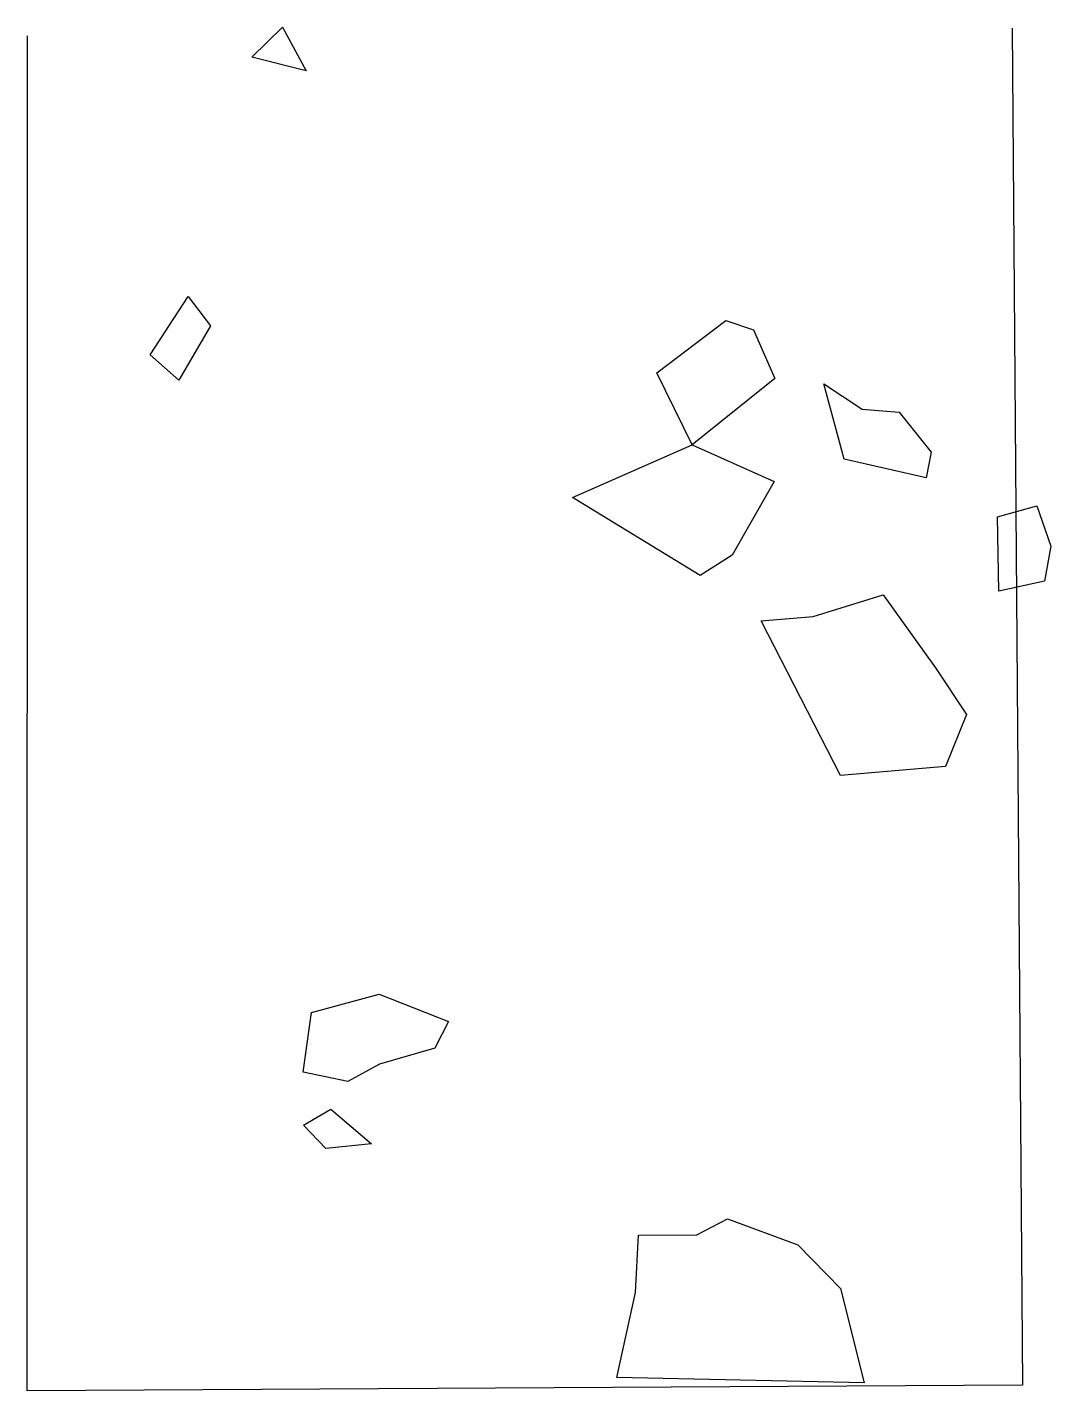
# Model space of a CAD drawing. Header units: metres. Extents: x 3.401 to 3.891, y -21.245 to -20.593.
import ezdxf

# ---------------------------------------------------------------- set-up
doc = ezdxf.new("R2010")
doc.units = ezdxf.units.M
doc.header["$LTSCALE"] = 25
doc.header["$MEASUREMENT"] = 0
doc.linetypes.add('STRICHPUNKTX2', pattern=[2, 1, -0.5, 0, -0.5])
doc.layers.add('GRABUNGSGRENZE', color=3, linetype='STRICHPUNKTX2')
doc.layers.add('STEINE', color=4, linetype='CONTINUOUS')

msp = doc.modelspace()

# ---------------------------------------------------------------- linework, layer by layer
at = {"layer": 'GRABUNGSGRENZE', "flags": 128}
msp.add_lwpolyline([(3.87268, -20.59303), (3.87762, -21.24259), (3.40137, -21.24523), (3.40152, -20.59666), (3.40152, -20.59666)], dxfattribs=at)
at = {"layer": 'STEINE'}
for points in [[(3.50881, -20.60686), (3.52349, -20.59256), (3.53477, -20.61335), (3.50881, -20.60686)], [(3.46015, -20.74939), (3.47832, -20.72136), (3.48906, -20.73554), (3.47393, -20.76153), (3.46015, -20.74939)], [(3.71956, -20.79245), (3.70264, -20.75797), (3.73556, -20.73291), (3.7488, -20.73743), (3.75907, -20.76076), (3.71956, -20.79245)], [(3.79228, -20.79924), (3.78246, -20.7632), (3.80081, -20.77532), (3.81861, -20.77676), (3.83394, -20.79601), (3.83146, -20.80822), (3.79228, -20.79924)], [(3.66224, -20.81762), (3.71956, -20.79245), (3.75878, -20.81007), (3.73861, -20.84523), (3.7234, -20.85495), (3.66224, -20.81762)], [(3.86626, -20.86245), (3.8656, -20.82687), (3.88438, -20.8217), (3.89107, -20.84099), (3.8881, -20.85778), (3.86626, -20.86245)], [(3.75247, -20.87668), (3.77737, -20.87454), (3.81087, -20.86422), (3.83593, -20.89918), (3.85077, -20.92148), (3.84072, -20.94643), (3.79042, -20.95072), (3.75247, -20.87668)], [(3.53335, -21.09266), (3.53729, -21.06418), (3.56978, -21.0554), (3.60288, -21.06846), (3.59633, -21.0812), (3.56993, -21.08894), (3.55472, -21.09714), (3.53335, -21.09266)], [(3.54419, -21.12921), (3.53346, -21.11808), (3.54665, -21.11039), (3.56604, -21.12708), (3.54419, -21.12921)], [(3.68344, -21.23889), (3.69241, -21.19818), (3.69381, -21.17073), (3.72176, -21.17061), (3.73647, -21.16292), (3.77007, -21.17547), (3.7905, -21.19622), (3.80188, -21.24141), (3.68344, -21.23889)]]:
    msp.add_lwpolyline(points, dxfattribs=at)

doc.saveas('drawing.dxf')
